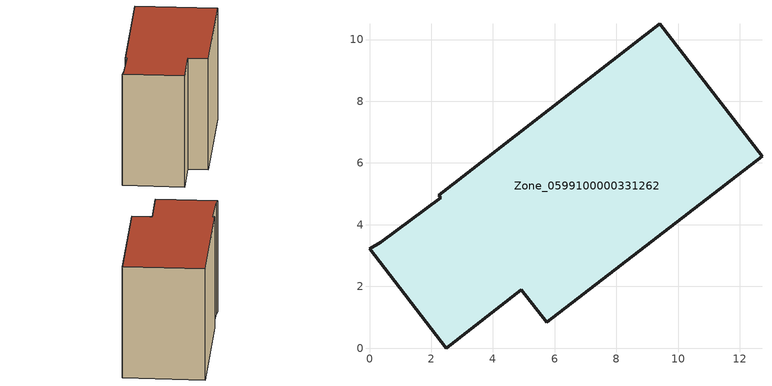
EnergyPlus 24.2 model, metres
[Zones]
Zone_0599100000331262
 floor ground (C_G): 9.41,10.51 12.72,6.22 5.75,0.83 4.92,1.9 2.48,0 0,3.21 0.36,3.44 2.31,4.87 2.24,4.95 z0.12
 wall outside (C_F): 0.36,3.44 0,3.21 2.48,0 4.92,1.9 5.75,0.83 12.72,6.22 9.41,10.51 2.24,4.95 2.31,4.87 0.36,3.44 z0.12:7.94
 roof outside (C_R): 2.31,4.87 0.36,3.44 0,3.21 2.48,0 4.92,1.9 5.75,0.83 12.72,6.22 9.41,10.51 2.24,4.95 z7.94
[BUILDING]
Pand.0599100000331262: North Axis=0; Terrain=City; Loads Convergence Tolerance Value=0.04; Temperature Convergence Tolerance Value=0.4; Solar Distribution=FullExterior; Maximum Number of Warmup Days=25; Minimum Number of Warmup Days=1
[Site:Location]
Rotterdam.The.Hague.AP_ZH_NLD Design_Conditions: Latitude=51.96; Longitude=4.45; Time Zone=1; Elevation=-4.5
[SITE:GROUNDTEMPERATURE:BUILDINGSURFACE]
18, 18, 18, 18, 18, 18, 18, 18, 18, 18, 18, 18
[MATERIAL] Thermal Absorptance=0.9; Solar Absorptance=0.7; Visible Absorptance=0.7
Name | Roughness | Thickness | Conductivity | Density | Specific Heat
G.TI.1975-1991 | MediumSmooth | 0.15 | 0.288461 | 540 | 1210
F.TI.1975-1991 | Rough | 0.3 | 0.230769 | 1920 | 840
R.TI.1975-1991 | MediumRough | 0.2 | 0.153846 | 1500 | 1000
[CONSTRUCTION]
C_G: G.TI.1975-1991
C_F: F.TI.1975-1991
C_R: R.TI.1975-1991
[ZONE]
Zone_0599100000331262: Type=1; Multiplier=1; Ceiling Height=Autocalculate; Volume=Autocalculate; Floor Area=autocalculate; Part of Total Floor Area=Yes
[ZONEINFILTRATION:DESIGNFLOWRATE]
Infil_Zone_0599100000331262: Zone or ZoneList or Space or SpaceList=Zone_0599100000331262; Schedule=AlwaysOn; Design Flow Rate Calculation Method=Flow/Area; Flow Rate per Floor Area=0.003; Constant Term Coefficient=1; Temperature Term Coefficient=0; Velocity Term Coefficient=0; Velocity Squared Term Coefficient=0
[HVACTEMPLATE:ZONE:IDEALLOADSAIRSYSTEM]
Zone_0599100000331262: Maximum Heating Supply Air Temperature=50; Minimum Cooling Supply Air Temperature=13; Maximum Heating Supply Air Humidity Ratio=0.0156; Minimum Cooling Supply Air Humidity Ratio=0.0077; Heating Limit=NoLimit; Cooling Limit=NoLimit; Dehumidification Control Type=ConstantSensibleHeatRatio; Cooling Sensible Heat Ratio=0.7; Dehumidification Setpoint=60; Humidification Control Type=None; Humidification Setpoint=30; Outdoor Air Method=None; Outdoor Air Flow Rate per Person=0.00944; Outdoor Air Flow Rate per Zone Floor Area=0; Outdoor Air Flow Rate per Zone=0; Demand Controlled Ventilation Type=None; Outdoor Air Economizer Type=NoEconomizer; Heat Recovery Type=None; Sensible Heat Recovery Effectiveness=0.7; Latent Heat Recovery Effectiveness=0.65
[ZONECONTROL:THERMOSTAT]
ThermostatControl_Zone_0599100000331262: Zone or ZoneList=Zone_0599100000331262; Control Type Schedule=DualSetpointControlType; Control 1=Thermostat_Zone_0599100000331262; Temperature Difference Between Cutout And Setpoint=0
[THERMOSTATSETPOINT:DUALSETPOINT]
Thermostat_Zone_0599100000331262: Heating Setpoint Temperature Schedule=HeatingSetpoint_Zone_0599100000331262; Cooling Setpoint Temperature Schedule=CoolingSetpoint_Zone_0599100000331262
[SCHEDULE:COMPACT]
HeatingSetpoint_Zone_0599100000331262: Through: 12/31, For: AllDays, Until: 24:00, 21
CoolingSetpoint_Zone_0599100000331262: Through: 12/31, For: AllDays, Until: 24:00, 24
DualSetpointControlType: Through: 12/31, For: AllDays, Until: 24:00, 4
AlwaysOn: Through: 12/31, For: AllDays, Until: 24:00, 1
